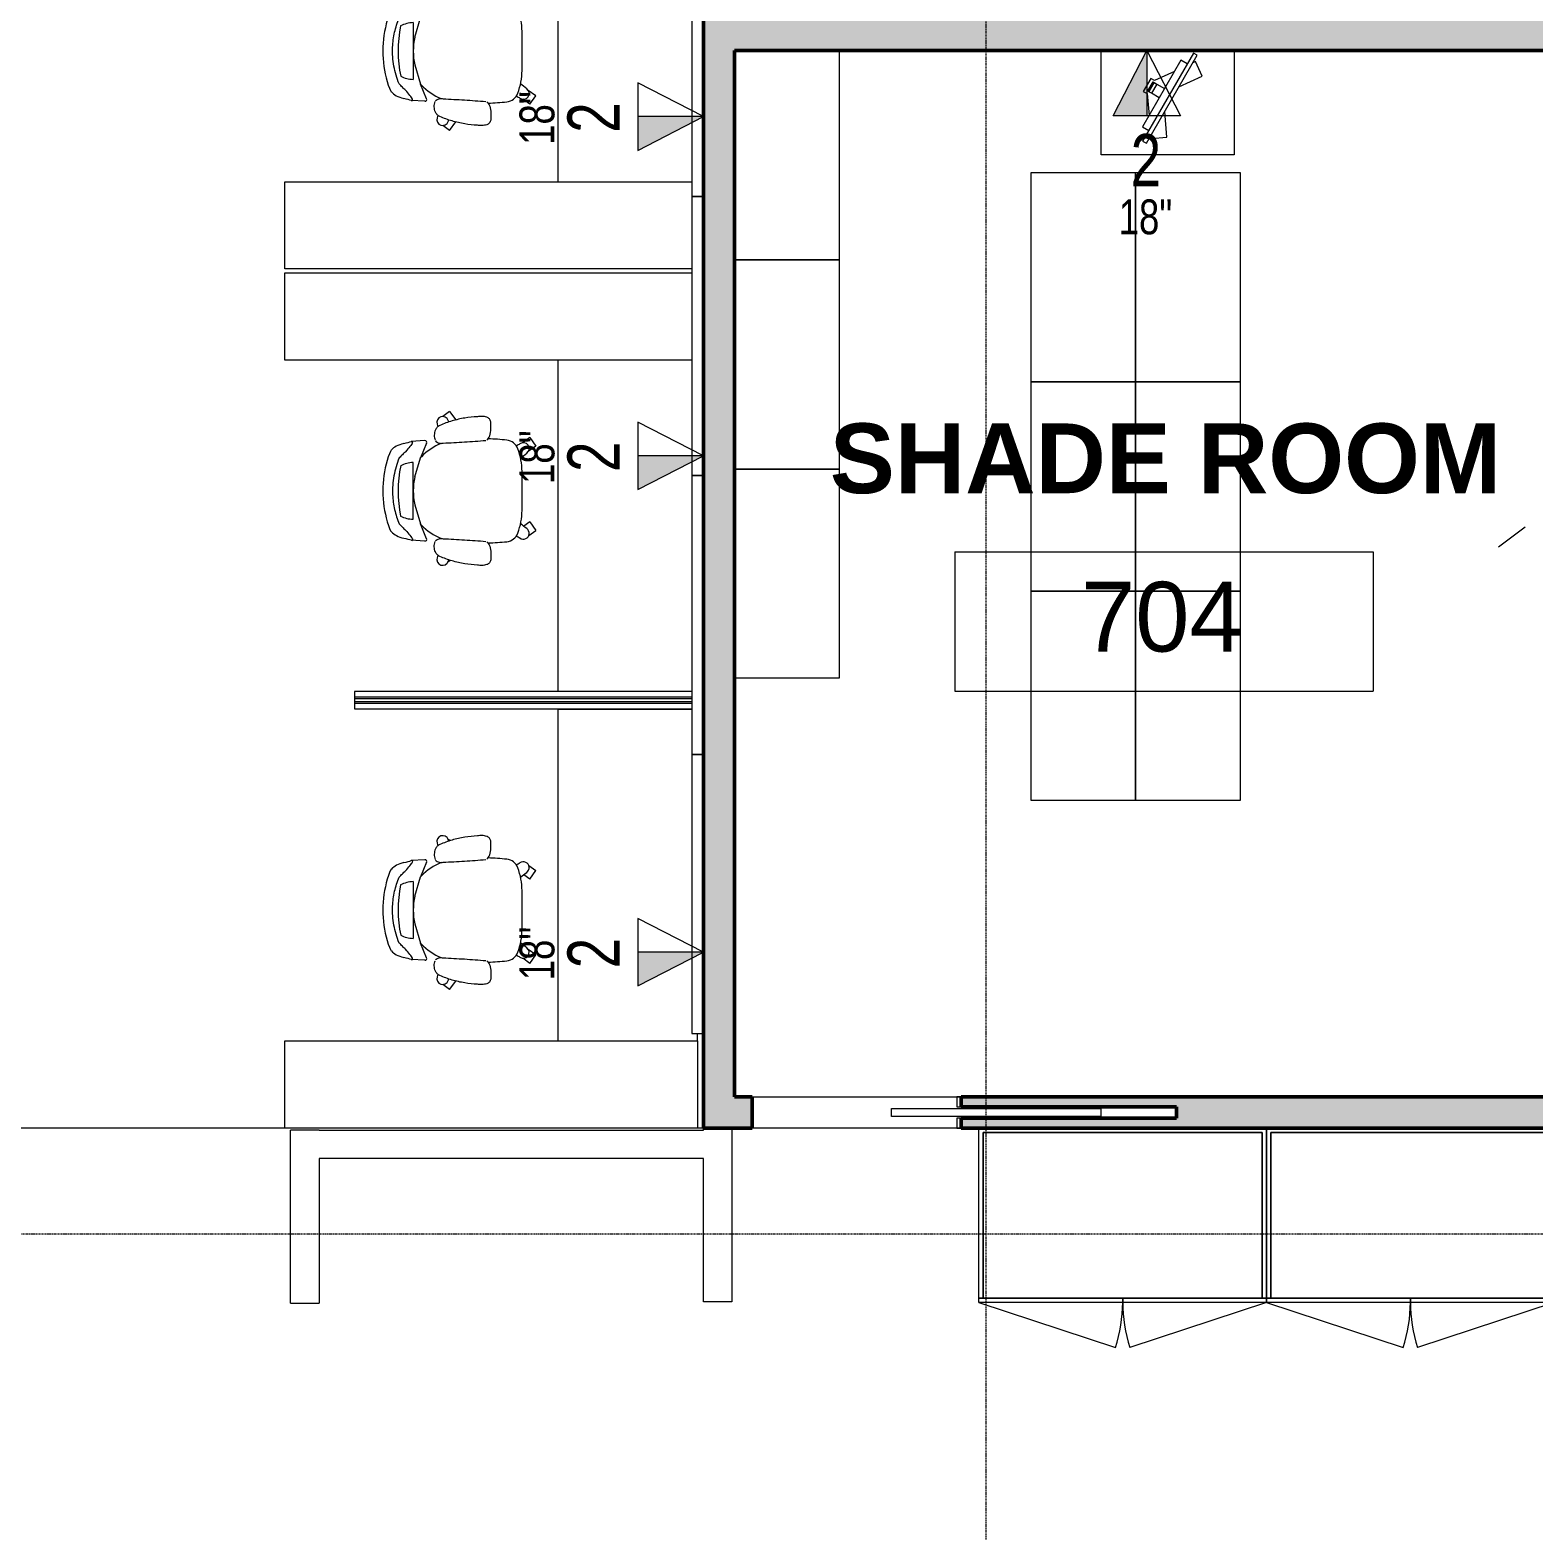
# Model space of a CAD drawing. Header units: inches. Extents: x -1106 to 1409, y -1111 to 918.
# Drawn here: x 201.2 to 459.9, y -27.3 to 230.9 of the extents above; entities that cross this region are included whole.
import ezdxf

# ---------------------------------------------------------------- set-up
doc = ezdxf.new("R2010")
doc.units = ezdxf.units.IN
doc.header["$MEASUREMENT"] = 0
doc.linetypes.add('Grid Line 1_4_', pattern=[0.4375, 0.25, -0.0625, 0.0625, -0.0625])
for name, color, linetype, lineweight in [('A-ANNO-NOTE', 131, 'Continuous', 9), ('A-AREA', 32, 'Continuous', 9), ('A-AREA-IDEN', 2, 'Continuous', 9), ('A-DOOR', 31, 'Continuous', 13), ('A-DOOR-FRAM', 31, 'Continuous', 20), ('A-GENM', 13, 'Continuous', 9), ('A-WALL-PATT', 111, 'Continuous', 13), ('I-FURN', 30, 'Continuous', 9), ('I-FURN-PNLS', 30, 'Continuous', 9), ('I-WALL', 2, 'Continuous', 13), ('Q-CASE', 31, 'Continuous', 9), ('Q-SPCQ', 91, 'Continuous', 13), ('S-GRID', 1, 'Continuous', 9)]:
    doc.layers.add(name, color=color, linetype=linetype, lineweight=lineweight)
doc.styles.add('Arial_1', font='arial.ttf', dxfattribs={"width": 0.75, "height": 9})
doc.styles.add('Arial_2', font='arial.ttf', dxfattribs={"width": 0.75, "height": 6})
doc.styles.add('Arial_3', font='arial.ttf', dxfattribs={"height": 12})
doc.styles.add('Arial_B', font='arialbd.ttf', dxfattribs={"height": 12})

# ---------------------------------------------------------------- blocks, each defined once
blk = doc.blocks.new('Single-Pocket - 36_ x96_-4614896-7TH FLOOR TELECOM UNDERFLOOR ROUTING PLAN')
at = {"layer": 'A-DOOR', "color": 133, "lineweight": 20}
for p, q in [((-42, -0.6875), (-42, 0.6875)), ((-42, 0.6875), (-6, 0.6875)), ((-6, 0.6875), (-6, -0.6875)), ((-6, -0.6875), (-42, -0.6875))]:
    blk.add_line(p, q, dxfattribs=at)
at = {"layer": 'A-DOOR-FRAM', "color": 133}
for p, q in [((-17.25, 2.6875), (-18, 2.6875)), ((-17.25, 0.9625), (-17.25, 2.6875)), ((-18, 0.9625), (-17.25, 0.9625)), ((-17.25, -0.9625), (-18, -0.9625)), ((-17.25, -2.6875), (-17.25, -0.9625)), ((-18, -2.6875), (-17.25, -2.6875))]:
    blk.add_line(p, q, dxfattribs=at)
blk = doc.blocks.new('Generic Model Wood Closet - 2_-6__ x 4_-1 1_2__-4911400-7TH FLOOR TELECOM UNDERFLOOR ROUTING PLAN')
at = {"layer": 'Q-CASE', "color": 53}
for p, q in [((-24.75, -15), (-24.75, 15)), ((-24.75, 15), (24.75, 15)), ((-24, -14.25), (-24, 14.25)), ((-24, 14.25), (24, 14.25)), ((24, 14.25), (-24, 14.25)), ((-24, 14.25), (-24, -14.25)), ((24, 14.25), (24, -14.25)), ((24, -14.25), (24, 14.25)), ((24.75, 15), (24.75, -15)), ((-24.75, -15), (-1.25, -22.76)), ((24.75, -15), (-24.75, -15)), ((24, -14.25), (-24, -14.25)), ((-24, -14.25), (24, -14.25)), ((24.75, -15), (1.25, -22.76))]:
    blk.add_line(p, q, dxfattribs=at)
at = {"layer": 'Q-CASE', "color": 133, "lineweight": 20}
for p, q in [((-24.75, -14.25), (-24.75, 15)), ((24.75, 15), (24.75, -14.25)), ((-24.75, -14.25), (-24, -14.25)), ((-24.75, -15), (-24.75, -14.25)), ((-24, -14.25), (-24.75, -14.25)), ((0, -15), (-24.75, -15)), ((0, -15), (0, -14.25)), ((0, -14.25), (0, -15)), ((24.75, -15), (0, -15)), ((24, -14.25), (24.75, -14.25)), ((24.75, -14.25), (24, -14.25)), ((24.75, -14.25), (24.75, -15))]:
    blk.add_line(p, q, dxfattribs=at)
at = {"layer": 'Q-CASE', "color": 53}
for centre, start, end in [((-24.75, -15), 341.7252, 0), ((24.75, -15), 180, 198.2748)]:
    blk.add_arc(centre, 24.75, start, end, dxfattribs=at)
blk = doc.blocks.new('HermanMiller_CanvasPrivateOffice_FV210_Squared-EdgeRectangularSurface - 23_D x 18_W-3522624-7TH FLOOR TELECOM UNDERFLOOR ROUTING PLAN')
at = {"layer": 'I-FURN-PNLS'}
for p, q in [((-29.94, -9.935), (-12.06, -9.935)), ((-29.94, -32.815), (-29.94, -9.935)), ((-12.06, -9.935), (-12.06, -32.815)), ((-12.06, -32.815), (-29.94, -32.815))]:
    blk.add_line(p, q, dxfattribs=at)
blk = doc.blocks.new('Computer Monitor - Dell - Computer Monitor - Dell-4152829-7TH FLOOR TELECOM UNDERFLOOR ROUTING PLAN')
at = {"layer": 'Q-SPCQ', "color": 53, "lineweight": 9}
for p, q in [((-6.08, 5.08), (-7.66, 2.83)), ((-7.66, 2.83), (-7.25, 2.54)), ((-2.45, 2.54), (-6.08, 5.08)), ((6.08, 5.08), (2.45, 2.54)), ((7.66, 2.83), (6.08, 5.08)), ((7.25, 2.54), (7.66, 2.83)), ((8.75, 2.54), (-8.75, 2.54)), ((-8.75, 2.54), (-8.75, 1.79)), ((-8.75, 1.79), (8.75, 1.79)), ((-6.61, 1.79), (-6.61, 0.54)), ((-6.61, 0.54), (6.61, 0.54)), ((-4.39, 0.54), (-1.29, -1.63)), ((-0.96, -1.01), (-0.96, 0.54)), ((0.85, 0.54), (0.85, -1.01)), ((1.29, -1.63), (4.39, 0.54)), ((6.61, 0.54), (6.61, 1.79)), ((8.75, 1.79), (8.75, 2.54)), ((-1.29, -1.63), (-1.29, -2.41)), ((-1.29, -2.41), (1.29, -2.41)), ((-0.96, -1.51), (-0.96, -1.01)), ((-0.96, -1.01), (0.85, -1.01)), ((0.85, -1.51), (-0.96, -1.51)), ((-0.96, -1.8), (-0.96, -1.51)), ((-0.96, -1.51), (0.85, -1.51)), ((-0.96, -1.8), (0.85, -1.8)), ((0.85, -1.01), (0.85, -1.51)), ((0.85, -1.51), (0.85, -1.8)), ((1.29, -2.41), (1.29, -1.63))]:
    blk.add_line(p, q, dxfattribs=at)
blk = doc.blocks.new('Bookshelf - 36_W x 72_H x 18_D-4220674-7TH FLOOR TELECOM UNDERFLOOR ROUTING PLAN')
at = {"layer": 'I-FURN', "color": 53}
for p, q in [((-18, -36), (-18, 0)), ((-18, 0), (0, 0)), ((0, 0), (0, -36)), ((0, -36), (-18, -36))]:
    blk.add_line(p, q, dxfattribs=at)
blk = doc.blocks.new('Bookshelf - 36_W x 36_H x 18_D-4197202-7TH FLOOR TELECOM UNDERFLOOR ROUTING PLAN')
at = {"layer": 'I-FURN', "color": 53}
for p, q in [((-18, -36), (-18, 0)), ((-18, 0), (0, 0)), ((0, 0), (0, -36)), ((0, -36), (-18, -36))]:
    blk.add_line(p, q, dxfattribs=at)
blk = doc.blocks.new('Bookshelf - 36_W x 36_H x 18_D-4182768-7TH FLOOR TELECOM UNDERFLOOR ROUTING PLAN')
at = {"layer": 'I-FURN', "color": 53}
for p, q in [((-18, 0), (-18, 36)), ((-18, 36), (0, 36)), ((0, 36), (0, 0)), ((0, 0), (-18, 0))]:
    blk.add_line(p, q, dxfattribs=at)
blk = doc.blocks.new('Acoustic Panel - Wall Mtd - 4_-0_ wide 2_ thick-4744655-7TH FLOOR TELECOM UNDERFLOOR ROUTING PLAN')
at = {"layer": 'A-GENM', "color": 133, "lineweight": 20}
for p, q in [((315.04, 298.26), (315.04, 250.26)), ((317.04, 298.26), (315.04, 298.26)), ((317.04, 250.26), (317.04, 298.26)), ((315.04, 250.26), (317.04, 250.26))]:
    blk.add_line(p, q, dxfattribs=at)
blk = doc.blocks.new('Workstation 3D - Workstation 3D-V75-7TH FLOOR TELECOM UNDERFLOOR ROUTING PLAN')
at = {"layer": 'I-FURN', "color": 53}
for p, q in [((-31.5, 11.01), (-31.5, -47)), ((-30.5, 11.01), (-30.5, -47)), ((-30.25, 11.01), (-30.25, -47)), ((-29.75, -47), (-29.75, 11.01)), ((-29.5, -47), (-29.5, 11.01)), ((-28.5, -47), (-28.5, 11.01)), ((28.5, -59), (28.5, 11.01)), ((43.5, 11.01), (43.5, -59)), ((-28.5, -12), (28.5, -12)), ((-1.69, -17.04), (-0.79, -15.8)), ((0.66, -16.86), (-0.79, -15.8)), ((0.66, -16.86), (-0.08, -17.88)), ((13.72, -15.8), (12.77, -17.11)), ((15.17, -16.85), (13.72, -15.8)), ((15.17, -16.85), (14.29, -18.07)), ((-6.23, -30.93), (-5.94, -30.52)), ((19.66, -30.65), (18.21, -29.6)), ((19.66, -30.65), (18.8, -31.83)), ((-2.65, -34.88), (-2.5, -37.23)), ((-2.26, -34.6), (0.31, -35.68)), ((3.6, -36.65), (0.31, -35.68)), ((8.4, -36.65), (11.69, -35.68)), ((14.21, -34.62), (11.69, -35.68)), ((14.65, -34.88), (14.5, -37.23)), ((1.11, -36.91), (10.89, -36.91)), ((-31.5, -47), (-30.5, -47)), ((-30.5, -47), (-30.25, -47)), ((-30.25, -47), (-29.75, -47)), ((-29.75, -47), (-29.5, -47)), ((-29.5, -47), (-28.5, -47)), ((43.5, -59), (28.5, -59))]:
    blk.add_line(p, q, dxfattribs=at)
for centre, radius, start, end in [((-1.29, -17.96), 1, 35.9985, 215.9985), ((-12.86, -27.69), 16.11, 35.009, 39.8044), ((24.86, -27.69), 16.11, 140.1956, 144.991), ((13.29, -17.96), 1, 324.0015, 144.0015), ((-0.48, -21.04), 2.27, 109.9993, 174.0007), ((11.53, -9.97), 16.11, 212.1925, 214.6823), ((2.88, -30.25), 12.08, 91.0984, 109.9993), ((6, -193.18), 175.03, 88.9016, 91.0984), ((9.12, -30.25), 12.08, 70.0007, 88.9016), ((12.48, -21.04), 2.27, 5.9993, 70.0007), ((0.47, -9.97), 16.11, 325.3177, 327.8075), ((41.47, -25.44), 44.45, 174.0007, 178.1743), ((-29.47, -25.44), 44.45, 1.8238, 5.9993), ((-5.8, -31.84), 1, 108.0169, 287.9954), ((-0.13, -45.84), 16.11, 110.8359, 111.8074), ((17.8, -31.84), 1, 252.0046, 72.0046), ((12.13, -45.84), 16.11, 68.1986, 69.1747), ((-9.44, -17.17), 16.11, 284.1895, 285.7937), ((6.8, -28.48), 9.67, 201.7441, 226.3906), ((5.2, -28.48), 9.67, 313.6094, 338.2199), ((21.44, -17.17), 16.11, 254.1918, 255.8105), ((-2.35, -34.88), 0.299, 62.2107, 180), ((2.53, -33.61), 3.04, 217.9047, 223.0137), ((9.47, -33.61), 3.04, 316.9863, 322.0953), ((14.35, -34.88), 0.299, 360, 117.7893), ((6.54, -36.68), 5.43, 182.4742, 206.081), ((6, -25.07), 11.82, 258.2823, 281.7177), ((5.46, -36.68), 5.43, 333.9837, 357.5258), ((5.99, -18.6), 20.92, 258.0532, 282.0195)]:
    blk.add_arc(centre, radius, start, end, dxfattribs=at)
for centre, major_axis, ratio, start_param, end_param in [((2.77, -43.08), (-5.26, 6.07), 0.093478, 6.087046, 6.482366), ((0.86, -53.4), (-3.51, 16.55), 0.017492, 5.826627, 6.063799), ((8.73, -16.87), (9.2, 24.13), 0.265011, 2.77447, 3.04227), ((3.93, -16.63), (-8.52, 24.38), 0.258653, 3.242363, 3.514252), ((10.89, -53.34), (3.75, 16.5), 0.012487, 0.219606, 0.459643), ((9.13, -43), (5.36, 5.98), 0.09349, 6.085578, 6.480904), ((1.08, -41.17), (-2.19, 0.61), 0.13132, 0.233737, 1.431598), ((6, -26.48), (17.15, 0), 0.912367, 4.398205, 5.023418), ((10.92, -41.18), (2.19, 0.62), 0.126478, 4.827339, 5.983681)]:
    blk.add_ellipse(centre, major_axis=major_axis, ratio=ratio, start_param=start_param, end_param=end_param, dxfattribs=at)
for points, knots in [([(-6.68, -24.26), (-6.76, -24.52), (-6.86, -25.05), (-6.81, -25.59), (-6.76, -25.84)], [2.8426875, 2.8426875, 2.8426875, 2.8426875, 3.098779, 3.34545, 3.34545, 3.34545, 3.34545]), ([(-6.76, -25.84), (-6.73, -26.58), (-6.58, -28.06), (-6.08, -30.23), (-5.57, -31.64), (-5.27, -32.32)], [3.1822403, 3.1822403, 3.1822403, 3.1822403, 3.3042578, 3.427853, 3.5514483, 3.5514483, 3.5514483, 3.5514483]), ([(-2.23, -31.75), (-2.28, -30.53), (-2.41, -28.09), (-2.59, -25.64), (-2.69, -24.41)], [0.04328253, 0.04328253, 0.04328253, 0.04328253, 0.06236378, 0.08167587, 0.08167587, 0.08167587, 0.08167587]), ([(14.23, -31.75), (14.28, -30.53), (14.41, -28.09), (14.59, -25.64), (14.69, -24.41)], [0.04328253, 0.04328253, 0.04328253, 0.04328253, 0.06236378, 0.08167587, 0.08167587, 0.08167587, 0.08167587]), ([(18.76, -25.84), (18.73, -26.58), (18.58, -28.06), (18.08, -30.23), (17.57, -31.64), (17.27, -32.32)], [3.1822403, 3.1822403, 3.1822403, 3.1822403, 3.3042578, 3.427853, 3.5514483, 3.5514483, 3.5514483, 3.5514483]), ([(18.68, -24.26), (18.76, -24.52), (18.86, -25.05), (18.81, -25.59), (18.76, -25.84)], [2.8426875, 2.8426875, 2.8426875, 2.8426875, 3.098779, 3.34545, 3.34545, 3.34545, 3.34545]), ([(-2.59, -33.07), (-2.41, -32.9), (-2.16, -32.47), (-2.17, -31.97), (-2.23, -31.75)], [-0.815548, -0.815548, -0.815548, -0.815548, -0.244346, 0.287587, 0.287587, 0.287587, 0.287587]), ([(14.59, -33.07), (14.41, -32.9), (14.16, -32.47), (14.17, -31.97), (14.23, -31.75)], [-0.815548, -0.815548, -0.815548, -0.815548, -0.244346, 0.287587, 0.287587, 0.287587, 0.287587]), ([(0.33, -39.32), (0.14, -39.12), (-0.24, -38.75), (-0.93, -38.07), (-1.52, -37.54), (-2, -37.18), (-2.19, -37.07), (-2.28, -37.03)], [-1, -1, -1, -1, -0.833333, -0.666667, -0.333333, -0.166667, 0, 0, 0, 0]), ([(14.28, -37.03), (14.19, -37.07), (14, -37.18), (13.52, -37.54), (12.93, -38.07), (12.24, -38.75), (11.86, -39.12), (11.67, -39.32)], [-1, -1, -1, -1, -0.833333, -0.666667, -0.333333, -0.166667, 0, 0, 0, 0]), ([(11.67, -39.32), (11.17, -39.52), (10.16, -39.87), (8.59, -40.26), (6.98, -40.46), (5.02, -40.49), (3.19, -40.23), (1.53, -39.77), (0.73, -39.48), (0.33, -39.32)], [-1, -1, -1, -1, -0.861111, -0.722222, -0.583333, -0.444444, -0.222222, -0.111111, 0, 0, 0, 0])]:
    blk.add_open_spline(points, degree=3, knots=knots, dxfattribs=at)
for points in [[(-5.88, -23.58), (-6.06, -23.61), (-6.42, -23.76), (-6.63, -24.09), (-6.68, -24.26)], [(-3.48, -23.75), (-3.87, -23.64), (-4.67, -23.5), (-5.48, -23.53), (-5.88, -23.58)], [(-2.76, -24.24), (-2.85, -24.12), (-3.07, -23.92), (-3.34, -23.79), (-3.48, -23.75)], [(14.76, -24.24), (14.85, -24.12), (15.07, -23.92), (15.34, -23.79), (15.48, -23.75)], [(15.48, -23.75), (15.87, -23.64), (16.67, -23.5), (17.48, -23.53), (17.88, -23.58)], [(17.88, -23.58), (18.06, -23.61), (18.42, -23.76), (18.63, -24.09), (18.68, -24.26)], [(-5.27, -32.32), (-5.2, -32.49), (-4.99, -32.8), (-4.68, -33.01), (-4.51, -33.08)], [(-4.51, -33.08), (-4.23, -33.2), (-3.62, -33.34), (-3, -33.25), (-2.71, -33.14)], [(16.51, -33.08), (16.23, -33.2), (15.62, -33.34), (15, -33.25), (14.71, -33.14)], [(17.27, -32.32), (17.2, -32.49), (16.99, -32.8), (16.68, -33.01), (16.51, -33.08)]]:
    blk.add_open_spline(points, degree=3, dxfattribs=at)
blk = doc.blocks.new('Workstation 3D - Workstation 3D-V74-7TH FLOOR TELECOM UNDERFLOOR ROUTING PLAN')
at = {"layer": 'I-FURN', "color": 53}
for p, q in [((28.5, -11.01), (28.5, 59)), ((28.5, 59), (43.5, 59)), ((43.5, 59), (43.5, -11.01)), ((-30.5, 47), (-31.5, 47)), ((-31.5, 47), (-31.5, -11.01)), ((-30.25, 47), (-30.5, 47)), ((-30.5, 47), (-30.5, -11.01)), ((-29.75, 47), (-30.25, 47)), ((-30.25, 47), (-30.25, -11.01)), ((-29.75, -11.01), (-29.75, 47)), ((-29.5, 47), (-29.75, 47)), ((-29.5, -11.01), (-29.5, 47)), ((-28.5, 47), (-29.5, 47)), ((-28.5, -11.01), (-28.5, 47)), ((-2.65, 34.88), (-2.5, 37.23)), ((3.6, 36.65), (0.31, 35.68)), ((1.11, 36.91), (10.89, 36.91)), ((8.4, 36.65), (11.69, 35.68)), ((14.65, 34.88), (14.5, 37.23)), ((-2.26, 34.6), (0.31, 35.68)), ((14.21, 34.62), (11.69, 35.68)), ((19.66, 30.65), (18.8, 31.83)), ((-6.23, 30.93), (-5.94, 30.52)), ((19.66, 30.65), (18.21, 29.6)), ((-1.69, 17.04), (-0.79, 15.8)), ((0.66, 16.86), (-0.79, 15.8)), ((0.66, 16.86), (-0.08, 17.88)), ((13.72, 15.8), (12.77, 17.11)), ((15.17, 16.85), (13.72, 15.8)), ((15.17, 16.85), (14.29, 18.07)), ((28.5, 12), (-28.5, 12))]:
    blk.add_line(p, q, dxfattribs=at)
for centre, radius, start, end in [((6.54, 36.68), 5.43, 153.919, 177.5258), ((5.99, 18.6), 20.92, 77.9805, 101.9468), ((5.46, 36.68), 5.43, 2.4742, 26.0163), ((6, 25.07), 11.82, 78.2823, 101.7177), ((-2.35, 34.88), 0.299, 180, 297.7893), ((6.8, 28.48), 9.67, 133.6094, 158.2559), ((2.53, 33.61), 3.04, 136.9863, 142.0953), ((9.47, 33.61), 3.04, 37.9047, 43.0137), ((5.2, 28.48), 9.67, 21.7801, 46.3906), ((14.35, 34.88), 0.299, 242.2107, 0), ((-5.8, 31.84), 1, 72.0046, 251.9831), ((-9.44, 17.17), 16.11, 74.2063, 75.8105), ((21.44, 17.17), 16.11, 104.1895, 105.8082), ((17.8, 31.84), 1, 287.9954, 107.9954), ((-0.13, 45.84), 16.11, 248.1926, 249.1641), ((12.13, 45.84), 16.11, 290.8253, 291.8014), ((41.47, 25.44), 44.45, 181.8257, 185.9993), ((-29.47, 25.44), 44.45, 354.0007, 358.1762), ((-0.48, 21.04), 2.27, 185.9993, 250.0007), ((12.48, 21.04), 2.27, 289.9993, 354.0007), ((-1.29, 17.96), 1, 144.0015, 324.0015), ((11.53, 9.97), 16.11, 145.3177, 147.8075), ((2.88, 30.25), 12.08, 250.0007, 268.9016), ((-12.86, 27.69), 16.11, 320.1956, 324.991), ((6, 193.18), 175.03, 268.9016, 271.0984), ((9.12, 30.25), 12.08, 271.0984, 289.9993), ((24.86, 27.69), 16.11, 215.009, 219.8044), ((13.29, 17.96), 1, 215.9985, 35.9985), ((0.47, 9.97), 16.11, 32.1925, 34.6823)]:
    blk.add_arc(centre, radius, start, end, dxfattribs=at)
for centre, major_axis, ratio, start_param, end_param in [((6, 26.48), (-17.15, 0), 0.912367, 4.40136, 5.026573), ((8.73, 16.87), (-9.2, 24.13), 0.265011, 0.099323, 0.367123), ((1.08, 41.17), (2.19, 0.61), 0.13132, 1.709994, 2.907856), ((10.92, 41.18), (-2.19, 0.62), 0.126478, 3.441097, 4.597438), ((3.93, 16.63), (8.52, 24.38), 0.258653, 5.910526, 6.182415), ((2.77, 43.08), (5.26, 6.07), 0.093478, 2.942412, 3.337732), ((0.86, 53.4), (3.51, 16.55), 0.017492, 3.360979, 3.598151), ((10.89, 53.34), (-3.75, 16.5), 0.012487, 2.68195, 2.921986), ((9.13, 43), (-5.36, 5.98), 0.09349, 2.943874, 3.3392)]:
    blk.add_ellipse(centre, major_axis=major_axis, ratio=ratio, start_param=start_param, end_param=end_param, dxfattribs=at)
for points, knots in [([(0.33, 39.32), (0.14, 39.12), (-0.24, 38.75), (-0.93, 38.07), (-1.52, 37.54), (-2, 37.18), (-2.19, 37.07), (-2.28, 37.03)], [-1, -1, -1, -1, -0.833333, -0.666667, -0.333333, -0.166667, 0, 0, 0, 0]), ([(11.67, 39.32), (11.17, 39.52), (10.16, 39.87), (8.59, 40.26), (6.98, 40.46), (5.02, 40.49), (3.19, 40.23), (1.53, 39.77), (0.73, 39.48), (0.33, 39.32)], [-1, -1, -1, -1, -0.861111, -0.722222, -0.583333, -0.444444, -0.222222, -0.111111, 0, 0, 0, 0]), ([(14.28, 37.03), (14.19, 37.07), (14, 37.18), (13.52, 37.54), (12.93, 38.07), (12.24, 38.75), (11.86, 39.12), (11.67, 39.32)], [-1, -1, -1, -1, -0.833333, -0.666667, -0.333333, -0.166667, 0, 0, 0, 0]), ([(-6.76, 25.84), (-6.73, 26.58), (-6.58, 28.06), (-6.08, 30.23), (-5.57, 31.64), (-5.27, 32.32)], [3.1822403, 3.1822403, 3.1822403, 3.1822403, 3.3042578, 3.427853, 3.5514483, 3.5514483, 3.5514483, 3.5514483]), ([(-2.23, 31.75), (-2.28, 30.53), (-2.41, 28.09), (-2.59, 25.64), (-2.69, 24.41)], [0.04328253, 0.04328253, 0.04328253, 0.04328253, 0.06236378, 0.08167587, 0.08167587, 0.08167587, 0.08167587]), ([(-2.59, 33.07), (-2.41, 32.9), (-2.16, 32.47), (-2.17, 31.97), (-2.23, 31.75)], [-0.815548, -0.815548, -0.815548, -0.815548, -0.244346, 0.287587, 0.287587, 0.287587, 0.287587]), ([(14.59, 33.07), (14.41, 32.9), (14.16, 32.47), (14.17, 31.97), (14.23, 31.75)], [-0.815548, -0.815548, -0.815548, -0.815548, -0.244346, 0.287587, 0.287587, 0.287587, 0.287587]), ([(14.23, 31.75), (14.28, 30.53), (14.41, 28.09), (14.59, 25.64), (14.69, 24.41)], [0.04328253, 0.04328253, 0.04328253, 0.04328253, 0.06236378, 0.08167587, 0.08167587, 0.08167587, 0.08167587]), ([(18.76, 25.84), (18.73, 26.58), (18.58, 28.06), (18.08, 30.23), (17.57, 31.64), (17.27, 32.32)], [3.1822403, 3.1822403, 3.1822403, 3.1822403, 3.3042578, 3.427853, 3.5514483, 3.5514483, 3.5514483, 3.5514483]), ([(-6.68, 24.26), (-6.76, 24.52), (-6.86, 25.05), (-6.81, 25.59), (-6.76, 25.84)], [2.8426875, 2.8426875, 2.8426875, 2.8426875, 3.098779, 3.34545, 3.34545, 3.34545, 3.34545]), ([(18.68, 24.26), (18.76, 24.52), (18.86, 25.05), (18.81, 25.59), (18.76, 25.84)], [2.8426875, 2.8426875, 2.8426875, 2.8426875, 3.098779, 3.34545, 3.34545, 3.34545, 3.34545])]:
    blk.add_open_spline(points, degree=3, knots=knots, dxfattribs=at)
for points in [[(-5.27, 32.32), (-5.2, 32.49), (-4.99, 32.8), (-4.68, 33.01), (-4.51, 33.08)], [(-4.51, 33.08), (-4.23, 33.2), (-3.62, 33.34), (-3, 33.25), (-2.71, 33.14)], [(16.51, 33.08), (16.23, 33.2), (15.62, 33.34), (15, 33.25), (14.71, 33.14)], [(17.27, 32.32), (17.2, 32.49), (16.99, 32.8), (16.68, 33.01), (16.51, 33.08)], [(-5.88, 23.58), (-6.06, 23.61), (-6.42, 23.76), (-6.63, 24.09), (-6.68, 24.26)], [(-3.48, 23.75), (-3.87, 23.64), (-4.67, 23.5), (-5.48, 23.53), (-5.88, 23.58)], [(-2.76, 24.24), (-2.85, 24.12), (-3.07, 23.92), (-3.34, 23.79), (-3.48, 23.75)], [(14.76, 24.24), (14.85, 24.12), (15.07, 23.92), (15.34, 23.79), (15.48, 23.75)], [(15.48, 23.75), (15.87, 23.64), (16.67, 23.5), (17.48, 23.53), (17.88, 23.58)], [(17.88, 23.58), (18.06, 23.61), (18.42, 23.76), (18.63, 24.09), (18.68, 24.26)]]:
    blk.add_open_spline(points, degree=3, dxfattribs=at)
blk = doc.blocks.new('Workstation 3D - Workstation 3D-5467603-7TH FLOOR TELECOM UNDERFLOOR ROUTING PLAN')
at = {"layer": 'I-FURN', "color": 53}
for p, q in [((-28.5, 11.01), (-28.5, -12)), ((28.5, 12), (27.25, 12)), ((28.5, -59), (28.5, 12)), ((28.5, 12), (43.5, 12)), ((43.5, 12), (43.5, -59)), ((-28.5, -12), (28.5, -12)), ((-1.69, -17.04), (-0.79, -15.8)), ((0.66, -16.86), (-0.79, -15.8)), ((0.66, -16.86), (-0.08, -17.88)), ((13.72, -15.8), (12.77, -17.11)), ((15.17, -16.85), (13.72, -15.8)), ((15.17, -16.85), (14.29, -18.07)), ((-6.23, -30.93), (-5.94, -30.52)), ((19.66, -30.65), (18.21, -29.6)), ((19.66, -30.65), (18.8, -31.83)), ((-2.65, -34.88), (-2.5, -37.23)), ((-2.26, -34.6), (0.31, -35.68)), ((3.6, -36.65), (0.31, -35.68)), ((8.4, -36.65), (11.69, -35.68)), ((14.21, -34.62), (11.69, -35.68)), ((14.65, -34.88), (14.5, -37.23)), ((1.11, -36.91), (10.89, -36.91)), ((43.5, -59), (28.5, -59))]:
    blk.add_line(p, q, dxfattribs=at)
for centre, radius, start, end in [((-1.29, -17.96), 1, 35.9985, 215.9985), ((-12.86, -27.69), 16.11, 35.009, 39.8044), ((24.86, -27.69), 16.11, 140.1956, 144.991), ((13.29, -17.96), 1, 324.0015, 144.0015), ((-0.48, -21.04), 2.27, 109.9993, 174.0007), ((11.53, -9.97), 16.11, 212.1925, 214.6823), ((2.88, -30.25), 12.08, 91.0984, 109.9993), ((6, -193.18), 175.03, 88.9016, 91.0984), ((9.12, -30.25), 12.08, 70.0007, 88.9016), ((12.48, -21.04), 2.27, 5.9993, 70.0007), ((0.47, -9.97), 16.11, 325.3177, 327.8075), ((41.47, -25.44), 44.45, 174.0007, 178.1743), ((-29.47, -25.44), 44.45, 1.8238, 5.9993), ((-5.8, -31.84), 1, 108.0169, 287.9954), ((-0.13, -45.84), 16.11, 110.8359, 111.8074), ((17.8, -31.84), 1, 252.0046, 72.0046), ((12.13, -45.84), 16.11, 68.1986, 69.1747), ((-9.44, -17.17), 16.11, 284.1895, 285.7937), ((6.8, -28.48), 9.67, 201.7441, 226.3906), ((5.2, -28.48), 9.67, 313.6094, 338.2199), ((21.44, -17.17), 16.11, 254.1918, 255.8105), ((-2.35, -34.88), 0.299, 62.2107, 180), ((2.53, -33.61), 3.04, 217.9047, 223.0137), ((9.47, -33.61), 3.04, 316.9863, 322.0953), ((14.35, -34.88), 0.299, 360, 117.7893), ((6.54, -36.68), 5.43, 182.4742, 206.081), ((6, -25.07), 11.82, 258.2823, 281.7177), ((5.46, -36.68), 5.43, 333.9837, 357.5258), ((5.99, -18.6), 20.92, 258.0532, 282.0195)]:
    blk.add_arc(centre, radius, start, end, dxfattribs=at)
for centre, major_axis, ratio, start_param, end_param in [((2.77, -43.08), (-5.26, 6.07), 0.093478, 6.087046, 6.482366), ((0.86, -53.4), (-3.51, 16.55), 0.017492, 5.826627, 6.063799), ((8.73, -16.87), (9.2, 24.13), 0.265011, 2.77447, 3.04227), ((3.93, -16.63), (-8.52, 24.38), 0.258653, 3.242363, 3.514252), ((10.89, -53.34), (3.75, 16.5), 0.012487, 0.219606, 0.459643), ((9.13, -43), (5.36, 5.98), 0.09349, 6.085578, 6.480904), ((1.08, -41.17), (-2.19, 0.61), 0.13132, 0.233737, 1.431598), ((6, -26.48), (17.15, 0), 0.912367, 4.398205, 5.023418), ((10.92, -41.18), (2.19, 0.62), 0.126478, 4.827339, 5.983681)]:
    blk.add_ellipse(centre, major_axis=major_axis, ratio=ratio, start_param=start_param, end_param=end_param, dxfattribs=at)
for points, knots in [([(-6.68, -24.26), (-6.76, -24.52), (-6.86, -25.05), (-6.81, -25.59), (-6.76, -25.84)], [2.8426875, 2.8426875, 2.8426875, 2.8426875, 3.098779, 3.34545, 3.34545, 3.34545, 3.34545]), ([(-6.76, -25.84), (-6.73, -26.58), (-6.58, -28.06), (-6.08, -30.23), (-5.57, -31.64), (-5.27, -32.32)], [3.1822403, 3.1822403, 3.1822403, 3.1822403, 3.3042578, 3.427853, 3.5514483, 3.5514483, 3.5514483, 3.5514483]), ([(-2.23, -31.75), (-2.28, -30.53), (-2.41, -28.09), (-2.59, -25.64), (-2.69, -24.41)], [0.04328253, 0.04328253, 0.04328253, 0.04328253, 0.06236378, 0.08167587, 0.08167587, 0.08167587, 0.08167587]), ([(14.23, -31.75), (14.28, -30.53), (14.41, -28.09), (14.59, -25.64), (14.69, -24.41)], [0.04328253, 0.04328253, 0.04328253, 0.04328253, 0.06236378, 0.08167587, 0.08167587, 0.08167587, 0.08167587]), ([(18.76, -25.84), (18.73, -26.58), (18.58, -28.06), (18.08, -30.23), (17.57, -31.64), (17.27, -32.32)], [3.1822403, 3.1822403, 3.1822403, 3.1822403, 3.3042578, 3.427853, 3.5514483, 3.5514483, 3.5514483, 3.5514483]), ([(18.68, -24.26), (18.76, -24.52), (18.86, -25.05), (18.81, -25.59), (18.76, -25.84)], [2.8426875, 2.8426875, 2.8426875, 2.8426875, 3.098779, 3.34545, 3.34545, 3.34545, 3.34545]), ([(-2.59, -33.07), (-2.41, -32.9), (-2.16, -32.47), (-2.17, -31.97), (-2.23, -31.75)], [-0.815548, -0.815548, -0.815548, -0.815548, -0.244346, 0.287587, 0.287587, 0.287587, 0.287587]), ([(14.59, -33.07), (14.41, -32.9), (14.16, -32.47), (14.17, -31.97), (14.23, -31.75)], [-0.815548, -0.815548, -0.815548, -0.815548, -0.244346, 0.287587, 0.287587, 0.287587, 0.287587]), ([(0.33, -39.32), (0.14, -39.12), (-0.24, -38.75), (-0.93, -38.07), (-1.52, -37.54), (-2, -37.18), (-2.19, -37.07), (-2.28, -37.03)], [-1, -1, -1, -1, -0.833333, -0.666667, -0.333333, -0.166667, 0, 0, 0, 0]), ([(14.28, -37.03), (14.19, -37.07), (14, -37.18), (13.52, -37.54), (12.93, -38.07), (12.24, -38.75), (11.86, -39.12), (11.67, -39.32)], [-1, -1, -1, -1, -0.833333, -0.666667, -0.333333, -0.166667, 0, 0, 0, 0]), ([(11.67, -39.32), (11.17, -39.52), (10.16, -39.87), (8.59, -40.26), (6.98, -40.46), (5.02, -40.49), (3.19, -40.23), (1.53, -39.77), (0.73, -39.48), (0.33, -39.32)], [-1, -1, -1, -1, -0.861111, -0.722222, -0.583333, -0.444444, -0.222222, -0.111111, 0, 0, 0, 0])]:
    blk.add_open_spline(points, degree=3, knots=knots, dxfattribs=at)
for points in [[(-5.88, -23.58), (-6.06, -23.61), (-6.42, -23.76), (-6.63, -24.09), (-6.68, -24.26)], [(-3.48, -23.75), (-3.87, -23.64), (-4.67, -23.5), (-5.48, -23.53), (-5.88, -23.58)], [(-2.76, -24.24), (-2.85, -24.12), (-3.07, -23.92), (-3.34, -23.79), (-3.48, -23.75)], [(14.76, -24.24), (14.85, -24.12), (15.07, -23.92), (15.34, -23.79), (15.48, -23.75)], [(15.48, -23.75), (15.87, -23.64), (16.67, -23.5), (17.48, -23.53), (17.88, -23.58)], [(17.88, -23.58), (18.06, -23.61), (18.42, -23.76), (18.63, -24.09), (18.68, -24.26)], [(-5.27, -32.32), (-5.2, -32.49), (-4.99, -32.8), (-4.68, -33.01), (-4.51, -33.08)], [(-4.51, -33.08), (-4.23, -33.2), (-3.62, -33.34), (-3, -33.25), (-2.71, -33.14)], [(16.51, -33.08), (16.23, -33.2), (15.62, -33.34), (15, -33.25), (14.71, -33.14)], [(17.27, -32.32), (17.2, -32.49), (16.99, -32.8), (16.68, -33.01), (16.51, -33.08)]]:
    blk.add_open_spline(points, degree=3, dxfattribs=at)
blk = doc.blocks.new('18433_1 - AEO NY - CENTRAL_rvt-1-7TH FLOOR TELECOM UNDERFLOOR ROUTING PLAN')
at = {"layer": 'A-WALL-PATT'}
for points in [[(317.04, 42.01), (322.42, 42.01), (322.42, 532.01), (317.04, 532.01), (317.04, 55.35)], [(549.41, 227.38), (549.41, 232.76), (322.42, 232.76), (322.42, 227.38), (548.14, 227.38)]]:
    blk.add_hatch(color=253, dxfattribs=at).paths.add_polyline_path(points, flags=0)
h = blk.add_hatch(color=253, dxfattribs=at)
h.paths.add_polyline_path([(565.43, 42.01), (565.43, 43.73), (528.43, 43.73), (528.43, 45.66), (565.43, 45.66), (565.43, 47.38), (361.42, 47.38), (361.42, 45.66), (398.42, 45.66), (398.42, 43.73), (361.42, 43.73), (361.42, 42.01), (548.14, 42.01)], flags=0)
h.paths.add_polyline_path([(608.77, 42.01), (608.77, 47.38), (601.43, 47.38), (601.43, 42.01), (604.52, 42.01)], flags=0)
h.paths.add_polyline_path([(325.42, 42.01), (325.42, 47.38), (322.42, 47.38), (322.42, 42.01)], flags=0)
at = {"layer": 'A-AREA', "color": 53}
for p, q in [((245.03, 42.01), (188.57, 42.01)), ((317.04, 42.01), (316.03, 42.01))]:
    blk.add_line(p, q, dxfattribs=at)
at = {"layer": 'I-WALL', "color": 213, "lineweight": 50}
for p, q in [((317.04, 532.01), (317.04, 42.01)), ((322.42, 47.38), (322.42, 227.38)), ((322.42, 227.38), (549.41, 227.38)), ((325.42, 47.38), (322.42, 47.38)), ((325.42, 42.01), (325.42, 47.38)), ((549.41, 47.38), (361.42, 47.38)), ((361.42, 47.38), (361.42, 45.66)), ((361.42, 45.66), (398.42, 45.66)), ((398.42, 45.66), (398.42, 43.73)), ((317.04, 42.01), (322.42, 42.01)), ((322.42, 42.01), (325.42, 42.01)), ((398.42, 43.73), (361.42, 43.73)), ((361.42, 43.73), (361.42, 42.01)), ((361.42, 42.01), (565.43, 42.01))]:
    blk.add_line(p, q, dxfattribs=at)
at = {"layer": 'I-WALL', "color": 253}
for p, q in [((325.42, 47.38), (361.42, 47.38)), ((246.04, 11.88), (246.04, 41.63)), ((250.92, 41.63), (246.04, 41.63)), ((250.92, 41.63), (317.04, 41.63)), ((317.04, 41.63), (317.04, 42.01)), ((321.92, 42.01), (321.92, 12.13)), ((361.42, 42.01), (325.42, 42.01)), ((250.92, 36.76), (250.92, 11.88)), ((317.04, 36.76), (250.92, 36.76)), ((317.04, 12.13), (317.04, 36.76)), ((246.04, 11.88), (250.92, 11.88)), ((321.92, 12.13), (317.04, 12.13))]:
    blk.add_line(p, q, dxfattribs=at)
at = {"layer": 'S-GRID', "linetype": 'Grid Line 1_4_'}
for p, q in [((365.68, -285.52), (365.68, 870.85)), ((965.79, 23.76), (-931.82, 23.76))]:
    blk.add_line(p, q, dxfattribs=at)
at = {"color": 53, "lineweight": 9}
for name, p, rotation in [('Workstation 3D - Workstation 3D-V75-7TH FLOOR TELECOM UNDERFLOOR ROUTING PLAN', (304.03, 233.3), 270.0000000000001), ('Computer Monitor - Dell - Computer Monitor - Dell-4152829-7TH FLOOR TELECOM UNDERFLOOR ROUTING PLAN', (395.44, 220.27), 239.9999999999994), ('Bookshelf - 36_W x 72_H x 18_D-4220674-7TH FLOOR TELECOM UNDERFLOOR ROUTING PLAN', (322.42, 191.38), 180), ('HermanMiller_CanvasPrivateOffice_FV210_Squared-EdgeRectangularSurface - 23_D x 18_W-3522624-7TH FLOOR TELECOM UNDERFLOOR ROUTING PLAN', (418.28, 197.38), 269.9999999999996), ('Bookshelf - 36_W x 36_H x 18_D-4197202-7TH FLOOR TELECOM UNDERFLOOR ROUTING PLAN', (391.41, 170.38), 180), ('Workstation 3D - Workstation 3D-V74-7TH FLOOR TELECOM UNDERFLOOR ROUTING PLAN', (304.03, 145.62), 90.0000000000001), ('Bookshelf - 36_W x 72_H x 18_D-4220674-7TH FLOOR TELECOM UNDERFLOOR ROUTING PLAN', (322.42, 155.38), 180), ('Bookshelf - 36_W x 36_H x 18_D-4197202-7TH FLOOR TELECOM UNDERFLOOR ROUTING PLAN', (391.41, 134.38), 180), ('Bookshelf - 36_W x 72_H x 18_D-4220674-7TH FLOOR TELECOM UNDERFLOOR ROUTING PLAN', (322.42, 119.38), 180), ('Bookshelf - 36_W x 36_H x 18_D-4197202-7TH FLOOR TELECOM UNDERFLOOR ROUTING PLAN', (391.41, 98.38), 180), ('Workstation 3D - Workstation 3D-5467603-7TH FLOOR TELECOM UNDERFLOOR ROUTING PLAN', (304.03, 85.51), 270.0000000000001), ('Single-Pocket - 36_ x96_-4614896-7TH FLOOR TELECOM UNDERFLOOR ROUTING PLAN', (343.42, 44.69), 180)]:
    blk.add_blockref(name, p, dxfattribs=dict(at, rotation=rotation))
for name, p in [('Acoustic Panel - Wall Mtd - 4_-0_ wide 2_ thick-4744655-7TH FLOOR TELECOM UNDERFLOOR ROUTING PLAN', (0, -48)), ('Bookshelf - 36_W x 36_H x 18_D-4182768-7TH FLOOR TELECOM UNDERFLOOR ROUTING PLAN', (391.41, 170.38)), ('Acoustic Panel - Wall Mtd - 4_-0_ wide 2_ thick-4744655-7TH FLOOR TELECOM UNDERFLOOR ROUTING PLAN', (0, -96)), ('Bookshelf - 36_W x 36_H x 18_D-4182768-7TH FLOOR TELECOM UNDERFLOOR ROUTING PLAN', (391.41, 134.38)), ('Acoustic Panel - Wall Mtd - 4_-0_ wide 2_ thick-4744655-7TH FLOOR TELECOM UNDERFLOOR ROUTING PLAN', (0, -144)), ('Bookshelf - 36_W x 36_H x 18_D-4182768-7TH FLOOR TELECOM UNDERFLOOR ROUTING PLAN', (391.41, 98.38)), ('Acoustic Panel - Wall Mtd - 4_-0_ wide 2_ thick-4744655-7TH FLOOR TELECOM UNDERFLOOR ROUTING PLAN', (0, -192)), ('Generic Model Wood Closet - 2_-6__ x 4_-1 1_2__-4911400-7TH FLOOR TELECOM UNDERFLOOR ROUTING PLAN', (389.18, 27.01)), ('Generic Model Wood Closet - 2_-6__ x 4_-1 1_2__-4911400-7TH FLOOR TELECOM UNDERFLOOR ROUTING PLAN', (438.68, 27.01))]:
    blk.add_blockref(name, p, dxfattribs=at)
blk = doc.blocks.new('Room Tag - Room Tag-84095-7TH FLOOR TELECOM UNDERFLOOR ROUTING PLAN')
at = {"layer": 'A-AREA-IDEN'}
for p, q in [((-0.375, -0.0625), (-0.375, -0.3125)), ((-0.375, -0.0625), (0.375, -0.0625)), ((0.375, -0.0625), (0.375, -0.3125)), ((-0.375, -0.3125), (0.375, -0.3125))]:
    blk.add_line(p, q, dxfattribs=at)

msp = doc.modelspace()

# ---------------------------------------------------------------- block references
at = {"lineweight": 5}
msp.add_blockref('18433_1 - AEO NY - CENTRAL_rvt-1-7TH FLOOR TELECOM UNDERFLOOR ROUTING PLAN', (0, 0), dxfattribs=at)

# ---------------------------------------------------------------- next in the draw order: hatches: boundary and pattern name
at = {"layer": 'A-ANNO-NOTE'}
for points in [[(387.53, 216.13), (393.34, 227.38), (393.34, 216.13)], [(305.79, 210.2), (317.04, 216.01), (305.79, 216.01), (305.79, 211.34)], [(305.79, 151.86), (317.04, 157.66), (305.79, 157.66)], [(305.79, 66.46), (317.04, 72.27), (305.79, 72.27)]]:
    msp.add_hatch(color=256, dxfattribs=at).paths.add_polyline_path(points, flags=0)

# ---------------------------------------------------------------- next in the draw order: linework, layer by layer
for p, q in [((387.53, 216.13), (393.34, 227.38)), ((393.34, 227.38), (393.34, 216.13)), ((317.04, 216.01), (305.79, 216.01)), ((305.79, 216.01), (305.79, 210.2)), ((305.79, 210.2), (317.04, 216.01)), ((393.34, 216.13), (387.53, 216.13)), ((317.04, 157.66), (305.79, 157.66)), ((305.79, 157.66), (305.79, 151.86)), ((305.79, 151.86), (317.04, 157.66)), ((317.04, 72.27), (305.79, 72.27)), ((305.79, 72.27), (305.79, 66.46)), ((305.79, 66.46), (317.04, 72.27))]:
    msp.add_line(p, q, dxfattribs=at)
at = {"layer": 'A-ANNO-NOTE', "lineweight": 20}
for p, q in [((387.53, 216.13), (393.34, 227.38)), ((393.34, 227.38), (399.14, 216.13)), ((305.79, 221.81), (305.79, 210.2)), ((317.04, 216.01), (305.79, 221.81)), ((305.79, 210.2), (317.04, 216.01)), ((399.14, 216.13), (387.53, 216.13)), ((305.79, 163.47), (305.79, 151.86)), ((317.04, 157.66), (305.79, 163.47)), ((305.79, 151.86), (317.04, 157.66)), ((305.79, 78.07), (305.79, 66.46)), ((317.04, 72.27), (305.79, 78.07)), ((305.79, 66.46), (317.04, 72.27))]:
    msp.add_line(p, q, dxfattribs=at)
at = {"layer": 'A-AREA-IDEN'}
msp.add_line((458.45, 145.38), (453.81, 141.94), dxfattribs=at)

# ---------------------------------------------------------------- next in the draw order: block references
at = {"layer": 'A-AREA-IDEN', "xscale": 95.99999999999994, "yscale": 95.99999999999994, "zscale": 95.99999999999994}
msp.add_blockref('Room Tag - Room Tag-84095-7TH FLOOR TELECOM UNDERFLOOR ROUTING PLAN', (396.29, 147.16), dxfattribs=at)

# ---------------------------------------------------------------- next in the draw order: texts
at = {"layer": 'A-ANNO-NOTE', "attachment_point": 1, "rotation": 90}
for s, insert, char_height, width, style in [('18"', (285.41, 211.16), 6, 11.3625, 'Arial_2'), ('2', (293.66, 213.23), 9, 6.363, 'Arial_1'), ('18"', (285.41, 152.81), 6, 11.3625, 'Arial_2'), ('2', (293.66, 154.88), 9, 6.363, 'Arial_1'), ('18"', (285.41, 67.42), 6, 11.3625, 'Arial_2'), ('2', (293.66, 69.49), 9, 6.363, 'Arial_1')]:
    msp.add_mtext(s, dxfattribs=dict(at, insert=insert, char_height=char_height, width=width, style=style))
at = {"layer": 'A-ANNO-NOTE', "attachment_point": 1}
for s, insert, char_height, width, style in [('2', (390.56, 213.02), 9, 6.363, 'Arial_1'), ('18"', (388.49, 201.77), 6, 11.3625, 'Arial_2')]:
    msp.add_mtext(s, dxfattribs=dict(at, insert=insert, char_height=char_height, width=width, style=style))
at = {"layer": 'A-AREA-IDEN', "char_height": 12, "attachment_point": 1}
for s, insert, width, style in [('SHADE ROOM', (338.8, 163.23), 139.077, 'Arial_B'), ('704', (382.02, 135.98), 33.633, 'Arial_3')]:
    msp.add_mtext(s, dxfattribs=dict(at, insert=insert, width=width, style=style))

doc.saveas('drawing.dxf')
